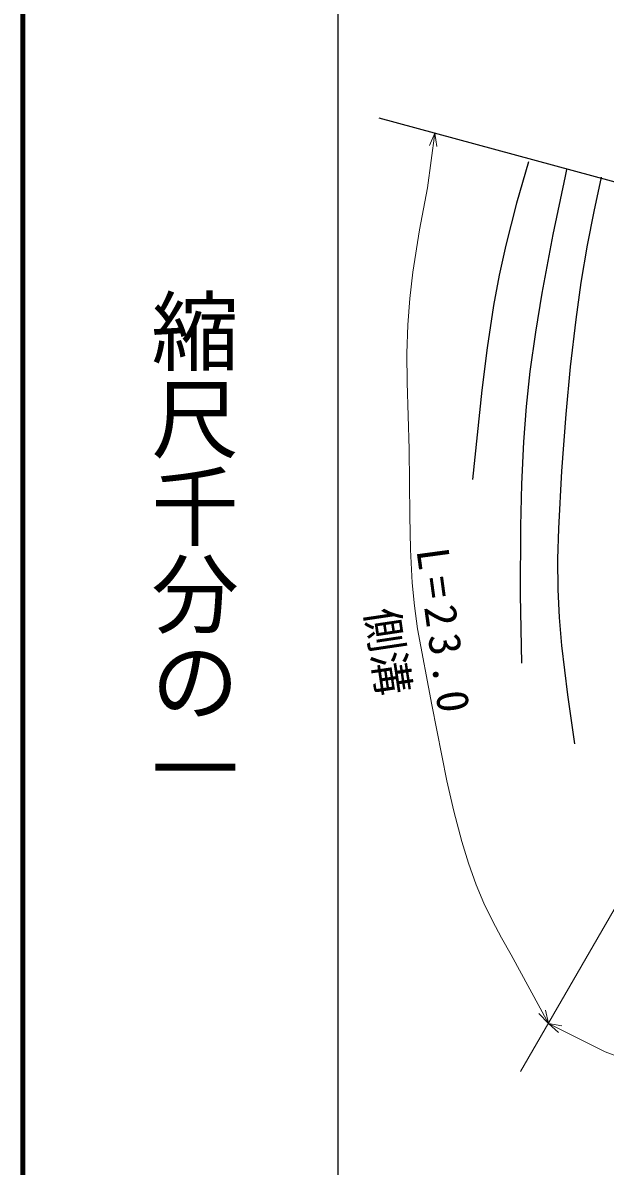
# Model space of a CAD drawing. Units: millimetres, scale not verified. Extents: x 40000 to 680000, y 20000 to 380000.
# Drawn here: x 40000 to 73263, y 240781 to 306122 of the extents above; entities that cross this region are included whole.
import ezdxf
from ezdxf.enums import TextEntityAlignment as Align

# ---------------------------------------------------------------- set-up
doc = ezdxf.new("R2010")
doc.units = ezdxf.units.MM
doc.header["$LTSCALE"] = 1000
for name, color, linetype, lineweight in [('M-BGD', 7, 'Continuous', 25), ('M-BMK-OTRS', 5, 'Continuous', 25), ('M-STR-HTXT', 7, 'Continuous', 13), ('M-TTL', 2, 'Continuous', 140), ('M-TTL-BAND', 7, 'Continuous', 25)]:
    doc.layers.add(name, color=color, linetype=linetype, lineweight=lineweight)
doc.styles.add('@ＭＳ ゴシック', font='')
doc.styles.add('ＭＳ ゴシック', font='')
doc.styles.get('@ＭＳ ゴシック').set_extended_font_data('@MS Gothic')
doc.styles.get('ＭＳ ゴシック').set_extended_font_data('MS Gothic')

msp = doc.modelspace()

# ---------------------------------------------------------------- linework, layer by layer
at = {"layer": 'M-BGD'}
for p, q in [((68881, 298172), (68206, 295808)), ((70304, 294026), (71002, 297360)), ((71002, 297360), (71041, 297546)), ((71041, 297546), (71081, 297732)), ((72644, 295350), (73061, 297294)), ((68206, 295808), (67586, 293421)), ((72258, 293409), (72644, 295350)), ((67586, 293421), (67211, 291704)), ((69666, 290678), (70304, 294026)), ((71900, 291290), (72258, 293409)), ((67211, 291704), (66895, 289972)), ((71601, 289163), (71900, 291290)), ((69297, 288440), (69666, 290678)), ((66895, 289972), (66531, 287558)), ((71289, 286461), (71601, 289163)), ((68987, 286194), (69297, 288440)), ((66531, 287558), (66228, 285137)), ((71036, 283754), (71289, 286461)), ((68771, 284187), (68987, 286194)), ((66228, 285137), (65949, 282582)), ((68616, 282174), (68771, 284187)), ((70796, 280492), (71036, 283754)), ((65949, 282582), (65692, 280026)), ((68498, 279766), (68616, 282174)), ((70616, 277224), (70796, 280492)), ((68441, 277356), (68498, 279766)), ((68438, 273439), (68441, 277356)), ((70563, 275475), (70616, 277224)), ((70571, 273737), (70563, 275475)), ((68496, 269523), (68438, 273439)), ((70649, 272132), (70571, 273737)), ((70787, 270530), (70649, 272132)), ((71125, 267721), (70787, 270530)), ((71523, 264920), (71125, 267721))]:
    msp.add_line(p, q, dxfattribs=at)
at = {"layer": 'M-BMK-OTRS'}
msp.add_line((60331, 300698), (81741, 294869), dxfattribs=at)
at = {"layer": 'M-STR-HTXT'}
for p, q in [((63540, 299824), (63108, 296693)), ((63223, 299111), (63540, 299824)), ((63540, 299824), (63649, 299052)), ((63108, 296693), (62668, 294286)), ((62668, 294286), (62287, 291865)), ((62287, 291865), (62109, 290370)), ((62109, 290370), (61991, 288871)), ((61991, 288871), (61938, 287227)), ((61938, 287227), (61945, 285570)), ((61945, 285570), (62059, 281756)), ((62059, 281756), (62112, 277939)), ((62112, 277939), (62146, 276030)), ((62146, 276030), (62240, 274117)), ((62240, 274117), (62367, 272798)), ((62367, 272798), (62553, 271485)), ((62553, 271485), (63356, 267141)), ((68437, 246192), (82202, 270078)), ((63356, 267141), (64218, 262811)), ((64218, 262811), (64613, 261073)), ((64613, 261073), (65070, 259336)), ((65070, 259336), (65454, 258090)), ((65454, 258090), (65899, 256857)), ((65899, 256857), (66335, 255816)), ((66335, 255816), (66826, 254803)), ((66826, 254803), (67349, 253827)), ((67349, 253827), (67897, 252853)), ((70020, 248939), (67897, 252853)), ((69852, 249701), (70020, 248939)), ((70020, 248939), (69474, 249496)), ((70594, 248411), (70020, 248939)), ((70020, 248939), (70786, 248795)), ((70020, 248939), (73261, 247318)), ((73261, 247318), (76908, 245924))]:
    msp.add_line(p, q, dxfattribs=at)
at = {"layer": 'M-TTL'}
msp.add_line((40000, 380000), (40000, 20000), dxfattribs=at)
at = {"layer": 'M-TTL-BAND'}
msp.add_line((58000, 370000), (58000, 20000), dxfattribs=at)

# ---------------------------------------------------------------- texts
at = {"layer": 'M-STR-HTXT', "style": 'ＭＳ ゴシック'}
msp.add_text('側溝', height=1833, rotation=278.5, dxfattribs=at).set_placement((59032, 272450), align=Align.BOTTOM_LEFT)
at = {"layer": 'M-STR-HTXT', "insert": (62451, 275994), "char_height": 1833, "attachment_point": 7, "rotation": 277.7, "style": 'ＭＳ ゴシック'}
msp.add_mtext('\\T1.32;L=23.0', dxfattribs=at)
at = {"layer": 'M-TTL-BAND', "style": '@ＭＳ ゴシック'}
msp.add_text('縮尺千分の一', height=3666, rotation=270, dxfattribs=at).set_placement((49777, 261030), align=Align.MIDDLE_RIGHT)

doc.saveas('drawing.dxf')
